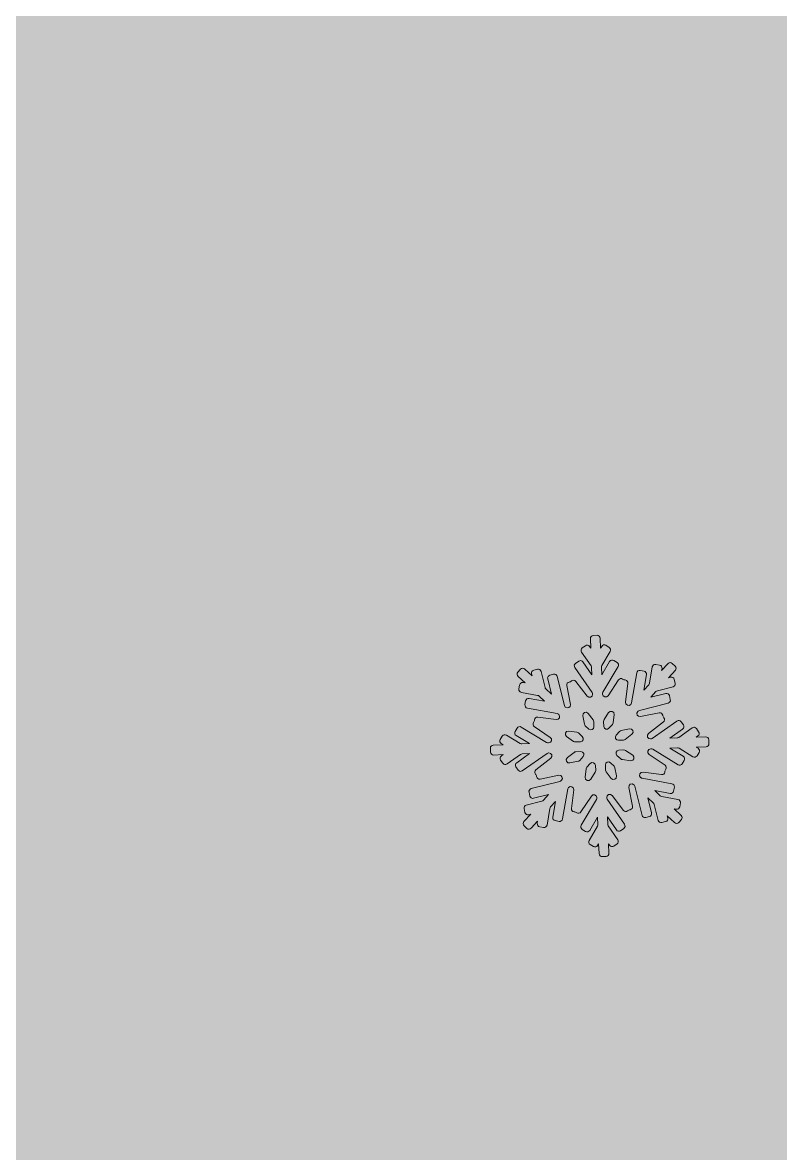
# Model space of a CAD drawing. Header units: millimetres. Extents: x 38 to 178, y -114 to -14.
# Drawn here: x 126.4 to 137.82, y -95.86 to -78.83 of the extents above; entities that cross this region are included whole.
import ezdxf

# ---------------------------------------------------------------- set-up
doc = ezdxf.new("R2010")
doc.units = ezdxf.units.MM
doc.header["$MEASUREMENT"] = 0
doc.layers.add('engraving', color=7, linetype='Continuous')
doc.layers.add('Layer 1', color=7, linetype='Continuous')

msp = doc.modelspace()

# ---------------------------------------------------------------- hatches: boundary and pattern name
at = {"layer": 'Layer 1'}
h = msp.add_hatch(color=2, dxfattribs=at)
h.dxf.hatch_style = 2
edge = h.paths.add_edge_path()
edge.add_spline(control_points=[(156.519, -27.749), (156.519, -27.749), (153.715, -27.749), (153.715, -27.749), (153.018, -26.097), (151.442, -24.9), (149.578, -24.758), (151.083, -23.643), (152.063, -21.859), (152.063, -19.842), (152.063, -16.462), (149.323, -13.721), (145.942, -13.721), (142.562, -13.721), (139.821, -16.462), (139.821, -19.842), (139.821, -21.859), (140.801, -23.643), (142.306, -24.758), (140.442, -24.9), (138.866, -26.097), (138.17, -27.749), (138.17, -27.749), (135.366, -27.749), (135.366, -27.749), (135.366, -27.749), (114.098, -27.749), (114.098, -27.749), (114.098, -27.749), (114.098, -81.46), (114.098, -81.46), (114.098, -85.792), (114.949, -89.87), (116.651, -93.698), (118.352, -97.527), (120.654, -100.853), (123.553, -103.675), (126.454, -106.499), (129.818, -108.741), (133.645, -110.403), (137.474, -112.065), (141.552, -112.898), (145.884, -112.898), (150.215, -112.898), (154.313, -112.065), (158.181, -110.403), (162.047, -108.741), (165.432, -106.499), (168.331, -103.675), (171.231, -100.853), (173.532, -97.527), (175.234, -93.698), (176.934, -89.87), (177.786, -85.792), (177.786, -81.46), (177.786, -81.46), (177.786, -27.749), (177.786, -27.749), (177.786, -27.749), (156.519, -27.749), (156.519, -27.749)], knot_values=[0, 0, 0, 0, 1, 1, 1, 2, 2, 2, 3, 3, 3, 4, 4, 4, 5, 5, 5, 6, 6, 6, 7, 7, 7, 8, 8, 8, 9, 9, 9, 10, 10, 10, 11, 11, 11, 12, 12, 12, 13, 13, 13, 14, 14, 14, 15, 15, 15, 16, 16, 16, 17, 17, 17, 18, 18, 18, 19, 19, 19, 20, 20, 20, 20], degree=3, periodic=1)
edge = h.paths.add_edge_path()
edge.add_spline(control_points=[(142.135, -19.842), (142.135, -17.743), (143.843, -16.035), (145.942, -16.035), (148.042, -16.035), (149.75, -17.743), (149.75, -19.842), (149.75, -21.942), (148.042, -23.65), (145.942, -23.65), (143.843, -23.65), (142.135, -21.942), (142.135, -19.842)], knot_values=[0, 0, 0, 0, 1, 1, 1, 2, 2, 2, 3, 3, 3, 4, 4, 4, 4], degree=3, periodic=1)
edge = h.paths.add_edge_path()
edge.add_spline(control_points=[(151.163, -85.346), (149.655, -86.778), (147.895, -87.492), (145.884, -87.492), (143.95, -87.492), (142.231, -86.778), (140.722, -85.346), (139.214, -83.915), (138.461, -82.234), (138.461, -80.3), (138.461, -80.3), (138.461, -31.811), (138.461, -31.811), (138.461, -31.811), (153.425, -31.811), (153.425, -31.811), (153.425, -31.811), (153.425, -80.3), (153.425, -80.3), (153.425, -82.234), (152.67, -83.915), (151.163, -85.346)], knot_values=[0, 0, 0, 0, 1, 1, 1, 2, 2, 2, 3, 3, 3, 4, 4, 4, 5, 5, 5, 6, 6, 6, 7, 7, 7, 7], degree=3, periodic=1)

# ---------------------------------------------------------------- linework, layer by layer
at = {"layer": 'engraving', "lineweight": 0}
for points, knots in [([(136.745, -89.632), (136.744, -89.607), (136.723, -89.587), (136.698, -89.588), (136.698, -89.588), (136.554, -89.594), (136.554, -89.594), (136.554, -89.594), (136.581, -89.575), (136.581, -89.575), (136.601, -89.561), (136.606, -89.533), (136.592, -89.512), (136.592, -89.512), (136.559, -89.464), (136.559, -89.464), (136.544, -89.443), (136.516, -89.438), (136.495, -89.453), (136.495, -89.453), (136.291, -89.597), (136.291, -89.597), (136.284, -89.602), (136.276, -89.604), (136.267, -89.605), (136.267, -89.605), (136.157, -89.609), (136.157, -89.609), (136.157, -89.609), (136.351, -89.472), (136.351, -89.472), (136.371, -89.458), (136.376, -89.43), (136.362, -89.409), (136.362, -89.409), (136.328, -89.361), (136.328, -89.361), (136.314, -89.34), (136.286, -89.335), (136.265, -89.35), (136.265, -89.35), (135.894, -89.612), (135.894, -89.612), (135.887, -89.617), (135.878, -89.62), (135.87, -89.62), (135.87, -89.62), (135.867, -89.62), (135.867, -89.62), (135.824, -89.622), (135.803, -89.567), (135.838, -89.54), (135.838, -89.54), (136.06, -89.364), (136.06, -89.364), (136.08, -89.349), (136.083, -89.321), (136.068, -89.301), (136.068, -89.301), (136.061, -89.292), (136.061, -89.292), (136.057, -89.286), (136.054, -89.28), (136.053, -89.273), (136.053, -89.273), (136.05, -89.262), (136.05, -89.262), (136.045, -89.237), (136.022, -89.221), (135.997, -89.226), (135.997, -89.226), (135.716, -89.282), (135.716, -89.282), (135.673, -89.291), (135.644, -89.239), (135.674, -89.207), (135.674, -89.207), (135.678, -89.202), (135.678, -89.202), (135.684, -89.196), (135.692, -89.191), (135.701, -89.189), (135.701, -89.189), (136.132, -89.081), (136.132, -89.081), (136.156, -89.074), (136.171, -89.05), (136.165, -89.026), (136.165, -89.026), (136.151, -88.968), (136.151, -88.968), (136.145, -88.944), (136.12, -88.929), (136.096, -88.935), (136.096, -88.935), (135.87, -88.992), (135.87, -88.992), (135.87, -88.992), (135.948, -88.907), (135.948, -88.907), (135.954, -88.9), (135.962, -88.896), (135.97, -88.894), (135.97, -88.894), (136.206, -88.834), (136.206, -88.834), (136.231, -88.828), (136.245, -88.804), (136.239, -88.779), (136.239, -88.779), (136.225, -88.722), (136.225, -88.722), (136.219, -88.698), (136.195, -88.683), (136.17, -88.689), (136.17, -88.689), (136.139, -88.697), (136.139, -88.697), (136.139, -88.697), (136.241, -88.586), (136.241, -88.586), (136.257, -88.568), (136.256, -88.539), (136.238, -88.522), (136.238, -88.522), (136.195, -88.482), (136.195, -88.482), (136.177, -88.465), (136.148, -88.466), (136.131, -88.485), (136.131, -88.485), (136.034, -88.591), (136.034, -88.591), (136.034, -88.591), (136.04, -88.559), (136.04, -88.559), (136.044, -88.535), (136.028, -88.511), (136.003, -88.507), (136.003, -88.507), (135.946, -88.497), (135.946, -88.497), (135.921, -88.492), (135.898, -88.509), (135.893, -88.533), (135.893, -88.533), (135.85, -88.782), (135.85, -88.782), (135.849, -88.791), (135.845, -88.798), (135.839, -88.805), (135.839, -88.805), (135.765, -88.886), (135.765, -88.886), (135.765, -88.886), (135.806, -88.651), (135.806, -88.651), (135.81, -88.626), (135.794, -88.603), (135.769, -88.599), (135.769, -88.599), (135.712, -88.588), (135.712, -88.588), (135.687, -88.584), (135.664, -88.6), (135.659, -88.625), (135.659, -88.625), (135.581, -89.077), (135.581, -89.077), (135.579, -89.086), (135.575, -89.094), (135.57, -89.1), (135.57, -89.1), (135.57, -89.1), (135.57, -89.1), (135.54, -89.133), (135.486, -89.108), (135.491, -89.064), (135.491, -89.064), (135.526, -88.782), (135.526, -88.782), (135.529, -88.758), (135.511, -88.735), (135.486, -88.732), (135.486, -88.732), (135.475, -88.731), (135.475, -88.731), (135.468, -88.73), (135.462, -88.727), (135.456, -88.723), (135.456, -88.723), (135.447, -88.717), (135.447, -88.717), (135.426, -88.703), (135.398, -88.709), (135.384, -88.73), (135.384, -88.73), (135.226, -88.969), (135.226, -88.969), (135.202, -89.005), (135.145, -88.989), (135.143, -88.945), (135.143, -88.945), (135.143, -88.94), (135.143, -88.94), (135.142, -88.932), (135.145, -88.923), (135.149, -88.916), (135.149, -88.916), (135.378, -88.53), (135.378, -88.53), (135.391, -88.508), (135.384, -88.481), (135.363, -88.468), (135.363, -88.468), (135.313, -88.437), (135.313, -88.437), (135.291, -88.424), (135.263, -88.431), (135.25, -88.453), (135.25, -88.453), (135.131, -88.654), (135.131, -88.654), (135.131, -88.654), (135.127, -88.538), (135.127, -88.538), (135.126, -88.53), (135.128, -88.521), (135.133, -88.513), (135.133, -88.513), (135.258, -88.302), (135.258, -88.302), (135.271, -88.28), (135.264, -88.253), (135.243, -88.24), (135.243, -88.24), (135.193, -88.209), (135.193, -88.209), (135.172, -88.196), (135.144, -88.203), (135.131, -88.225), (135.131, -88.225), (135.115, -88.252), (135.115, -88.252), (135.115, -88.252), (135.109, -88.102), (135.109, -88.102), (135.108, -88.077), (135.087, -88.057), (135.062, -88.058), (135.062, -88.058), (135.004, -88.061), (135.004, -88.061), (134.979, -88.062), (134.959, -88.083), (134.96, -88.108), (134.96, -88.108), (134.966, -88.252), (134.966, -88.252), (134.966, -88.252), (134.949, -88.227), (134.949, -88.227), (134.934, -88.206), (134.906, -88.201), (134.885, -88.216), (134.885, -88.216), (134.838, -88.249), (134.838, -88.249), (134.817, -88.264), (134.813, -88.291), (134.827, -88.312), (134.827, -88.312), (134.97, -88.519), (134.97, -88.519), (134.975, -88.527), (134.978, -88.535), (134.978, -88.543), (134.978, -88.543), (134.983, -88.654), (134.983, -88.654), (134.983, -88.654), (134.848, -88.459), (134.848, -88.459), (134.833, -88.439), (134.805, -88.434), (134.784, -88.448), (134.784, -88.448), (134.737, -88.482), (134.737, -88.482), (134.716, -88.496), (134.712, -88.524), (134.726, -88.544), (134.726, -88.544), (134.986, -88.922), (134.986, -88.922), (134.991, -88.929), (134.994, -88.937), (134.994, -88.945), (134.994, -88.945), (134.994, -88.946), (134.994, -88.946), (134.996, -88.99), (134.94, -89.011), (134.913, -88.976), (134.913, -88.976), (134.742, -88.753), (134.742, -88.753), (134.727, -88.733), (134.698, -88.73), (134.678, -88.745), (134.678, -88.745), (134.67, -88.752), (134.67, -88.752), (134.664, -88.756), (134.657, -88.759), (134.651, -88.761), (134.651, -88.761), (134.64, -88.763), (134.64, -88.763), (134.615, -88.768), (134.6, -88.791), (134.604, -88.816), (134.604, -88.816), (134.66, -89.1), (134.66, -89.1), (134.669, -89.143), (134.617, -89.171), (134.585, -89.141), (134.585, -89.141), (134.582, -89.139), (134.582, -89.139), (134.576, -89.133), (134.571, -89.125), (134.569, -89.117), (134.569, -89.117), (134.461, -88.679), (134.461, -88.679), (134.455, -88.655), (134.43, -88.64), (134.406, -88.646), (134.406, -88.646), (134.35, -88.66), (134.35, -88.66), (134.326, -88.666), (134.311, -88.691), (134.317, -88.715), (134.317, -88.715), (134.373, -88.943), (134.373, -88.943), (134.373, -88.943), (134.29, -88.865), (134.29, -88.865), (134.283, -88.859), (134.279, -88.852), (134.277, -88.843), (134.277, -88.843), (134.217, -88.603), (134.217, -88.603), (134.211, -88.579), (134.187, -88.564), (134.163, -88.57), (134.163, -88.57), (134.106, -88.584), (134.106, -88.584), (134.082, -88.59), (134.067, -88.615), (134.073, -88.639), (134.073, -88.639), (134.081, -88.67), (134.081, -88.67), (134.081, -88.67), (133.972, -88.568), (133.972, -88.568), (133.954, -88.551), (133.925, -88.552), (133.908, -88.571), (133.908, -88.571), (133.869, -88.614), (133.869, -88.614), (133.852, -88.633), (133.853, -88.661), (133.871, -88.678), (133.871, -88.678), (133.977, -88.777), (133.977, -88.777), (133.977, -88.777), (133.946, -88.771), (133.946, -88.771), (133.922, -88.767), (133.898, -88.784), (133.894, -88.808), (133.894, -88.808), (133.884, -88.866), (133.884, -88.866), (133.879, -88.891), (133.896, -88.914), (133.92, -88.919), (133.92, -88.919), (134.166, -88.963), (134.166, -88.963), (134.174, -88.965), (134.182, -88.969), (134.189, -88.975), (134.189, -88.975), (134.27, -89.051), (134.27, -89.051), (134.27, -89.051), (134.038, -89.009), (134.038, -89.009), (134.013, -89.004), (133.989, -89.021), (133.985, -89.045), (133.985, -89.045), (133.975, -89.103), (133.975, -89.103), (133.971, -89.128), (133.987, -89.151), (134.011, -89.156), (134.011, -89.156), (134.458, -89.237), (134.458, -89.237), (134.467, -89.238), (134.475, -89.242), (134.481, -89.248), (134.481, -89.248), (134.483, -89.25), (134.483, -89.25), (134.515, -89.28), (134.49, -89.333), (134.447, -89.328), (134.447, -89.328), (134.168, -89.292), (134.168, -89.292), (134.143, -89.289), (134.121, -89.307), (134.118, -89.332), (134.118, -89.332), (134.116, -89.343), (134.116, -89.343), (134.115, -89.35), (134.113, -89.357), (134.109, -89.363), (134.109, -89.363), (134.103, -89.372), (134.103, -89.372), (134.089, -89.393), (134.095, -89.421), (134.115, -89.435), (134.115, -89.435), (134.355, -89.597), (134.355, -89.597), (134.391, -89.622), (134.375, -89.678), (134.331, -89.68), (134.331, -89.68), (134.326, -89.68), (134.326, -89.68), (134.317, -89.68), (134.308, -89.678), (134.3, -89.674), (134.3, -89.674), (133.919, -89.441), (133.919, -89.441), (133.898, -89.428), (133.869, -89.435), (133.857, -89.457), (133.857, -89.457), (133.827, -89.507), (133.827, -89.507), (133.814, -89.529), (133.821, -89.556), (133.842, -89.569), (133.842, -89.569), (134.042, -89.691), (134.042, -89.691), (134.042, -89.691), (133.928, -89.696), (133.928, -89.696), (133.919, -89.696), (133.911, -89.694), (133.903, -89.689), (133.903, -89.689), (133.694, -89.562), (133.694, -89.562), (133.673, -89.549), (133.644, -89.556), (133.632, -89.577), (133.632, -89.577), (133.602, -89.628), (133.602, -89.628), (133.589, -89.649), (133.596, -89.677), (133.617, -89.689), (133.617, -89.689), (133.645, -89.707), (133.645, -89.707), (133.645, -89.707), (133.496, -89.712), (133.496, -89.712), (133.471, -89.713), (133.452, -89.734), (133.453, -89.759), (133.453, -89.759), (133.455, -89.818), (133.455, -89.818), (133.456, -89.843), (133.477, -89.863), (133.502, -89.862), (133.502, -89.862), (133.646, -89.856), (133.646, -89.856), (133.646, -89.856), (133.62, -89.875), (133.62, -89.875), (133.599, -89.889), (133.594, -89.917), (133.608, -89.938), (133.608, -89.938), (133.642, -89.986), (133.642, -89.986), (133.656, -90.007), (133.685, -90.012), (133.705, -89.997), (133.705, -89.997), (133.909, -89.853), (133.909, -89.853), (133.916, -89.848), (133.925, -89.845), (133.933, -89.845), (133.933, -89.845), (134.044, -89.841), (134.044, -89.841), (134.044, -89.841), (133.85, -89.978), (133.85, -89.978), (133.829, -89.992), (133.824, -90.02), (133.838, -90.04), (133.838, -90.04), (133.872, -90.089), (133.872, -90.089), (133.886, -90.11), (133.915, -90.115), (133.935, -90.1), (133.935, -90.1), (134.307, -89.838), (134.307, -89.838), (134.314, -89.833), (134.322, -89.83), (134.331, -89.83), (134.331, -89.83), (134.333, -89.83), (134.333, -89.83), (134.377, -89.828), (134.397, -89.883), (134.363, -89.91), (134.363, -89.91), (134.14, -90.086), (134.14, -90.086), (134.121, -90.101), (134.117, -90.129), (134.132, -90.149), (134.132, -90.149), (134.139, -90.158), (134.139, -90.158), (134.144, -90.164), (134.146, -90.17), (134.148, -90.177), (134.148, -90.177), (134.15, -90.188), (134.15, -90.188), (134.155, -90.213), (134.179, -90.229), (134.203, -90.224), (134.203, -90.224), (134.485, -90.168), (134.485, -90.168), (134.527, -90.159), (134.556, -90.21), (134.527, -90.243), (134.527, -90.243), (134.522, -90.248), (134.522, -90.248), (134.516, -90.254), (134.508, -90.259), (134.5, -90.261), (134.5, -90.261), (134.068, -90.369), (134.068, -90.369), (134.044, -90.375), (134.03, -90.4), (134.036, -90.424), (134.036, -90.424), (134.05, -90.481), (134.05, -90.481), (134.056, -90.506), (134.08, -90.52), (134.105, -90.514), (134.105, -90.514), (134.33, -90.458), (134.33, -90.458), (134.33, -90.458), (134.253, -90.543), (134.253, -90.543), (134.247, -90.55), (134.239, -90.554), (134.23, -90.556), (134.23, -90.556), (133.994, -90.616), (133.994, -90.616), (133.97, -90.622), (133.955, -90.646), (133.961, -90.67), (133.961, -90.67), (133.975, -90.728), (133.975, -90.728), (133.981, -90.752), (134.006, -90.767), (134.03, -90.761), (134.03, -90.761), (134.061, -90.753), (134.061, -90.753), (134.061, -90.753), (133.96, -90.864), (133.96, -90.864), (133.943, -90.882), (133.944, -90.911), (133.962, -90.927), (133.962, -90.927), (134.005, -90.968), (134.005, -90.968), (134.023, -90.985), (134.052, -90.984), (134.069, -90.965), (134.069, -90.965), (134.166, -90.859), (134.166, -90.859), (134.166, -90.859), (134.161, -90.891), (134.161, -90.891), (134.156, -90.915), (134.173, -90.939), (134.197, -90.943), (134.197, -90.943), (134.254, -90.953), (134.254, -90.953), (134.279, -90.958), (134.303, -90.941), (134.307, -90.917), (134.307, -90.917), (134.35, -90.668), (134.35, -90.668), (134.352, -90.659), (134.356, -90.651), (134.361, -90.645), (134.361, -90.645), (134.436, -90.564), (134.436, -90.564), (134.436, -90.564), (134.395, -90.799), (134.395, -90.799), (134.39, -90.823), (134.407, -90.847), (134.431, -90.851), (134.431, -90.851), (134.488, -90.862), (134.488, -90.862), (134.513, -90.866), (134.537, -90.85), (134.541, -90.825), (134.541, -90.825), (134.62, -90.373), (134.62, -90.373), (134.621, -90.364), (134.625, -90.356), (134.631, -90.35), (134.631, -90.35), (134.631, -90.35), (134.631, -90.35), (134.661, -90.317), (134.714, -90.342), (134.709, -90.386), (134.709, -90.386), (134.675, -90.668), (134.675, -90.668), (134.672, -90.692), (134.689, -90.715), (134.714, -90.718), (134.714, -90.718), (134.725, -90.719), (134.725, -90.719), (134.732, -90.72), (134.739, -90.723), (134.745, -90.727), (134.745, -90.727), (134.754, -90.733), (134.754, -90.733), (134.774, -90.747), (134.803, -90.741), (134.817, -90.72), (134.817, -90.72), (134.975, -90.481), (134.975, -90.481), (134.999, -90.445), (135.056, -90.461), (135.057, -90.504), (135.057, -90.504), (135.058, -90.509), (135.058, -90.509), (135.058, -90.518), (135.056, -90.527), (135.051, -90.534), (135.051, -90.534), (134.822, -90.92), (134.822, -90.92), (134.81, -90.942), (134.817, -90.969), (134.838, -90.982), (134.838, -90.982), (134.888, -91.012), (134.888, -91.012), (134.909, -91.026), (134.937, -91.019), (134.95, -90.997), (134.95, -90.997), (135.069, -90.796), (135.069, -90.796), (135.069, -90.796), (135.074, -90.912), (135.074, -90.912), (135.074, -90.92), (135.072, -90.929), (135.068, -90.936), (135.068, -90.936), (134.942, -91.148), (134.942, -91.148), (134.929, -91.17), (134.936, -91.197), (134.957, -91.21), (134.957, -91.21), (135.007, -91.24), (135.007, -91.24), (135.029, -91.254), (135.057, -91.247), (135.07, -91.225), (135.07, -91.225), (135.085, -91.198), (135.085, -91.198), (135.085, -91.198), (135.092, -91.348), (135.092, -91.348), (135.093, -91.373), (135.114, -91.393), (135.138, -91.392), (135.138, -91.392), (135.197, -91.389), (135.197, -91.389), (135.222, -91.388), (135.241, -91.367), (135.24, -91.342), (135.24, -91.342), (135.234, -91.198), (135.234, -91.198), (135.234, -91.198), (135.252, -91.223), (135.252, -91.223), (135.266, -91.244), (135.295, -91.249), (135.315, -91.234), (135.315, -91.234), (135.363, -91.201), (135.363, -91.201), (135.383, -91.186), (135.388, -91.158), (135.374, -91.138), (135.374, -91.138), (135.23, -90.93), (135.23, -90.93), (135.225, -90.923), (135.223, -90.915), (135.222, -90.907), (135.222, -90.907), (135.218, -90.795), (135.218, -90.795), (135.218, -90.795), (135.353, -90.991), (135.353, -90.991), (135.367, -91.011), (135.395, -91.016), (135.416, -91.002), (135.416, -91.002), (135.464, -90.968), (135.464, -90.968), (135.484, -90.954), (135.489, -90.926), (135.475, -90.906), (135.475, -90.906), (135.214, -90.528), (135.214, -90.528), (135.209, -90.521), (135.206, -90.513), (135.206, -90.504), (135.206, -90.504), (135.206, -90.504), (135.206, -90.504), (135.204, -90.46), (135.26, -90.439), (135.287, -90.474), (135.287, -90.474), (135.459, -90.697), (135.459, -90.697), (135.474, -90.717), (135.503, -90.72), (135.522, -90.705), (135.522, -90.705), (135.531, -90.698), (135.531, -90.698), (135.536, -90.694), (135.543, -90.691), (135.55, -90.689), (135.55, -90.689), (135.561, -90.687), (135.561, -90.687), (135.585, -90.682), (135.601, -90.659), (135.596, -90.634), (135.596, -90.634), (135.54, -90.35), (135.54, -90.35), (135.532, -90.307), (135.583, -90.279), (135.615, -90.309), (135.615, -90.309), (135.618, -90.311), (135.618, -90.311), (135.624, -90.317), (135.629, -90.325), (135.631, -90.333), (135.631, -90.333), (135.739, -90.771), (135.739, -90.771), (135.745, -90.795), (135.77, -90.81), (135.794, -90.804), (135.794, -90.804), (135.851, -90.79), (135.851, -90.79), (135.875, -90.783), (135.889, -90.759), (135.883, -90.735), (135.883, -90.735), (135.827, -90.506), (135.827, -90.506), (135.827, -90.506), (135.911, -90.585), (135.911, -90.585), (135.917, -90.591), (135.921, -90.598), (135.924, -90.607), (135.924, -90.607), (135.983, -90.847), (135.983, -90.847), (135.989, -90.871), (136.014, -90.886), (136.038, -90.88), (136.038, -90.88), (136.094, -90.866), (136.094, -90.866), (136.118, -90.86), (136.133, -90.835), (136.127, -90.811), (136.127, -90.811), (136.119, -90.78), (136.119, -90.78), (136.119, -90.78), (136.228, -90.881), (136.228, -90.881), (136.246, -90.899), (136.275, -90.897), (136.292, -90.879), (136.292, -90.879), (136.332, -90.836), (136.332, -90.836), (136.348, -90.817), (136.347, -90.789), (136.329, -90.772), (136.329, -90.772), (136.223, -90.673), (136.223, -90.673), (136.223, -90.673), (136.254, -90.678), (136.254, -90.678), (136.279, -90.683), (136.302, -90.666), (136.307, -90.642), (136.307, -90.642), (136.317, -90.583), (136.317, -90.583), (136.321, -90.559), (136.305, -90.536), (136.28, -90.531), (136.28, -90.531), (136.035, -90.487), (136.035, -90.487), (136.026, -90.485), (136.018, -90.481), (136.012, -90.475), (136.012, -90.475), (135.931, -90.399), (135.931, -90.399), (135.931, -90.399), (136.163, -90.441), (136.163, -90.441), (136.187, -90.446), (136.211, -90.429), (136.215, -90.405), (136.215, -90.405), (136.226, -90.346), (136.226, -90.346), (136.23, -90.322), (136.213, -90.299), (136.189, -90.294), (136.189, -90.294), (135.742, -90.213), (135.742, -90.213), (135.734, -90.212), (135.726, -90.208), (135.719, -90.202), (135.719, -90.202), (135.717, -90.2), (135.717, -90.2), (135.685, -90.17), (135.71, -90.116), (135.754, -90.122), (135.754, -90.122), (136.032, -90.157), (136.032, -90.157), (136.057, -90.161), (136.08, -90.143), (136.083, -90.118), (136.083, -90.118), (136.084, -90.107), (136.084, -90.107), (136.085, -90.1), (136.088, -90.093), (136.091, -90.087), (136.091, -90.087), (136.098, -90.077), (136.098, -90.077), (136.111, -90.057), (136.106, -90.029), (136.085, -90.015), (136.085, -90.015), (135.846, -89.853), (135.846, -89.853), (135.809, -89.828), (135.826, -89.772), (135.869, -89.77), (135.869, -89.77), (135.875, -89.77), (135.875, -89.77), (135.884, -89.769), (135.892, -89.772), (135.9, -89.776), (135.9, -89.776), (136.281, -90.009), (136.281, -90.009), (136.303, -90.022), (136.331, -90.015), (136.344, -89.993), (136.344, -89.993), (136.374, -89.943), (136.374, -89.943), (136.386, -89.921), (136.38, -89.894), (136.358, -89.881), (136.358, -89.881), (136.158, -89.759), (136.158, -89.759), (136.158, -89.759), (136.272, -89.754), (136.272, -89.754), (136.281, -89.754), (136.29, -89.756), (136.297, -89.761), (136.297, -89.761), (136.506, -89.888), (136.506, -89.888), (136.528, -89.901), (136.556, -89.894), (136.569, -89.873), (136.569, -89.873), (136.599, -89.822), (136.599, -89.822), (136.611, -89.801), (136.604, -89.773), (136.583, -89.76), (136.583, -89.76), (136.555, -89.743), (136.555, -89.743), (136.555, -89.743), (136.704, -89.738), (136.704, -89.738), (136.729, -89.737), (136.748, -89.716), (136.747, -89.691), (136.747, -89.691), (136.745, -89.632), (136.745, -89.632)], [0, 0, 0, 0, 1, 1, 1, 2, 2, 2, 3, 3, 3, 4, 4, 4, 5, 5, 5, 6, 6, 6, 7, 7, 7, 8, 8, 8, 9, 9, 9, 10, 10, 10, 11, 11, 11, 12, 12, 12, 13, 13, 13, 14, 14, 14, 15, 15, 15, 16, 16, 16, 17, 17, 17, 18, 18, 18, 19, 19, 19, 20, 20, 20, 21, 21, 21, 22, 22, 22, 23, 23, 23, 24, 24, 24, 25, 25, 25, 26, 26, 26, 27, 27, 27, 28, 28, 28, 29, 29, 29, 30, 30, 30, 31, 31, 31, 32, 32, 32, 33, 33, 33, 34, 34, 34, 35, 35, 35, 36, 36, 36, 37, 37, 37, 38, 38, 38, 39, 39, 39, 40, 40, 40, 41, 41, 41, 42, 42, 42, 43, 43, 43, 44, 44, 44, 45, 45, 45, 46, 46, 46, 47, 47, 47, 48, 48, 48, 49, 49, 49, 50, 50, 50, 51, 51, 51, 52, 52, 52, 53, 53, 53, 54, 54, 54, 55, 55, 55, 56, 56, 56, 57, 57, 57, 58, 58, 58, 59, 59, 59, 60, 60, 60, 61, 61, 61, 62, 62, 62, 63, 63, 63, 64, 64, 64, 65, 65, 65, 66, 66, 66, 67, 67, 67, 68, 68, 68, 69, 69, 69, 70, 70, 70, 71, 71, 71, 72, 72, 72, 73, 73, 73, 74, 74, 74, 75, 75, 75, 76, 76, 76, 77, 77, 77, 78, 78, 78, 79, 79, 79, 80, 80, 80, 81, 81, 81, 82, 82, 82, 83, 83, 83, 84, 84, 84, 85, 85, 85, 86, 86, 86, 87, 87, 87, 88, 88, 88, 89, 89, 89, 90, 90, 90, 91, 91, 91, 92, 92, 92, 93, 93, 93, 94, 94, 94, 95, 95, 95, 96, 96, 96, 97, 97, 97, 98, 98, 98, 99, 99, 99, 100, 100, 100, 101, 101, 101, 102, 102, 102, 103, 103, 103, 104, 104, 104, 105, 105, 105, 106, 106, 106, 107, 107, 107, 108, 108, 108, 109, 109, 109, 110, 110, 110, 111, 111, 111, 112, 112, 112, 113, 113, 113, 114, 114, 114, 115, 115, 115, 116, 116, 116, 117, 117, 117, 118, 118, 118, 119, 119, 119, 120, 120, 120, 121, 121, 121, 122, 122, 122, 123, 123, 123, 124, 124, 124, 125, 125, 125, 126, 126, 126, 127, 127, 127, 128, 128, 128, 129, 129, 129, 130, 130, 130, 131, 131, 131, 132, 132, 132, 133, 133, 133, 134, 134, 134, 135, 135, 135, 136, 136, 136, 137, 137, 137, 138, 138, 138, 139, 139, 139, 140, 140, 140, 141, 141, 141, 142, 142, 142, 143, 143, 143, 144, 144, 144, 145, 145, 145, 146, 146, 146, 147, 147, 147, 148, 148, 148, 149, 149, 149, 150, 150, 150, 151, 151, 151, 152, 152, 152, 153, 153, 153, 154, 154, 154, 155, 155, 155, 156, 156, 156, 157, 157, 157, 158, 158, 158, 159, 159, 159, 160, 160, 160, 161, 161, 161, 162, 162, 162, 163, 163, 163, 164, 164, 164, 165, 165, 165, 166, 166, 166, 167, 167, 167, 168, 168, 168, 169, 169, 169, 170, 170, 170, 171, 171, 171, 172, 172, 172, 173, 173, 173, 174, 174, 174, 175, 175, 175, 176, 176, 176, 177, 177, 177, 178, 178, 178, 179, 179, 179, 180, 180, 180, 181, 181, 181, 182, 182, 182, 183, 183, 183, 184, 184, 184, 185, 185, 185, 186, 186, 186, 187, 187, 187, 188, 188, 188, 189, 189, 189, 190, 190, 190, 191, 191, 191, 192, 192, 192, 193, 193, 193, 194, 194, 194, 195, 195, 195, 196, 196, 196, 197, 197, 197, 198, 198, 198, 199, 199, 199, 200, 200, 200, 201, 201, 201, 202, 202, 202, 203, 203, 203, 204, 204, 204, 205, 205, 205, 206, 206, 206, 207, 207, 207, 208, 208, 208, 209, 209, 209, 210, 210, 210, 211, 211, 211, 212, 212, 212, 213, 213, 213, 214, 214, 214, 215, 215, 215, 216, 216, 216, 217, 217, 217, 218, 218, 218, 219, 219, 219, 220, 220, 220, 221, 221, 221, 222, 222, 222, 223, 223, 223, 224, 224, 224, 225, 225, 225, 226, 226, 226, 227, 227, 227, 228, 228, 228, 229, 229, 229, 230, 230, 230, 231, 231, 231, 232, 232, 232, 233, 233, 233, 234, 234, 234, 235, 235, 235, 236, 236, 236, 237, 237, 237, 238, 238, 238, 239, 239, 239, 240, 240, 240, 241, 241, 241, 242, 242, 242, 243, 243, 243, 244, 244, 244, 245, 245, 245, 246, 246, 246, 247, 247, 247, 248, 248, 248, 249, 249, 249, 250, 250, 250, 251, 251, 251, 252, 252, 252, 253, 253, 253, 254, 254, 254, 255, 255, 255, 256, 256, 256, 257, 257, 257, 258, 258, 258, 259, 259, 259, 260, 260, 260, 261, 261, 261, 262, 262, 262, 263, 263, 263, 264, 264, 264, 265, 265, 265, 266, 266, 266, 267, 267, 267, 268, 268, 268, 269, 269, 269, 270, 270, 270, 271, 271, 271, 272, 272, 272, 273, 273, 273, 274, 274, 274, 275, 275, 275, 276, 276, 276, 277, 277, 277, 278, 278, 278, 279, 279, 279, 280, 280, 280, 281, 281, 281, 282, 282, 282, 283, 283, 283, 284, 284, 284, 285, 285, 285, 286, 286, 286, 287, 287, 287, 288, 288, 288, 289, 289, 289, 290, 290, 290, 291, 291, 291, 292, 292, 292, 293, 293, 293, 294, 294, 294, 295, 295, 295, 296, 296, 296, 297, 297, 297, 298, 298, 298, 299, 299, 299, 300, 300, 300, 301, 301, 301, 302, 302, 302, 303, 303, 303, 304, 304, 304, 305, 305, 305, 306, 306, 306, 307, 307, 307, 308, 308, 308, 309, 309, 309, 310, 310, 310, 311, 311, 311, 312, 312, 312, 313, 313, 313, 314, 314, 314, 315, 315, 315, 316, 316, 316, 317, 317, 317, 318, 318, 318, 319, 319, 319, 320, 320, 320, 321, 321, 321, 322, 322, 322, 323, 323, 323, 324, 324, 324, 325, 325, 325, 326, 326, 326, 327, 327, 327, 328, 328, 328, 329, 329, 329, 330, 330, 330, 331, 331, 331, 332, 332, 332, 333, 333, 333, 334, 334, 334, 335, 335, 335, 336, 336, 336, 336]), ([(134.926, -89.236), (134.926, -89.236), (135.002, -89.334), (135.002, -89.334), (135.007, -89.342), (135.011, -89.351), (135.011, -89.36), (135.011, -89.36), (135.014, -89.437), (135.014, -89.437), (135.016, -89.477), (134.968, -89.499), (134.938, -89.471), (134.938, -89.471), (134.884, -89.42), (134.884, -89.42), (134.877, -89.414), (134.872, -89.405), (134.87, -89.396), (134.87, -89.396), (134.846, -89.272), (134.846, -89.272), (134.836, -89.225), (134.897, -89.198), (134.926, -89.236)], [0, 0, 0, 0, 1, 1, 1, 2, 2, 2, 3, 3, 3, 4, 4, 4, 5, 5, 5, 6, 6, 6, 7, 7, 7, 8, 8, 8, 8]), ([(135.163, -89.431), (135.163, -89.431), (135.16, -89.355), (135.16, -89.355), (135.159, -89.345), (135.162, -89.336), (135.167, -89.328), (135.167, -89.328), (135.236, -89.224), (135.236, -89.224), (135.262, -89.184), (135.324, -89.207), (135.319, -89.254), (135.319, -89.254), (135.303, -89.379), (135.303, -89.379), (135.302, -89.389), (135.298, -89.398), (135.292, -89.404), (135.292, -89.404), (135.241, -89.46), (135.241, -89.46), (135.214, -89.49), (135.164, -89.472), (135.163, -89.431)], [0, 0, 0, 0, 1, 1, 1, 2, 2, 2, 3, 3, 3, 4, 4, 4, 5, 5, 5, 6, 6, 6, 7, 7, 7, 8, 8, 8, 8]), ([(134.708, -89.656), (134.708, -89.656), (134.602, -89.585), (134.602, -89.585), (134.562, -89.558), (134.586, -89.496), (134.633, -89.502), (134.633, -89.502), (134.757, -89.518), (134.757, -89.518), (134.767, -89.519), (134.776, -89.523), (134.783, -89.53), (134.783, -89.53), (134.839, -89.583), (134.839, -89.583), (134.869, -89.611), (134.851, -89.66), (134.81, -89.661), (134.81, -89.661), (134.735, -89.664), (134.735, -89.664), (134.725, -89.665), (134.716, -89.662), (134.708, -89.656)], [0, 0, 0, 0, 1, 1, 1, 2, 2, 2, 3, 3, 3, 4, 4, 4, 5, 5, 5, 6, 6, 6, 7, 7, 7, 8, 8, 8, 8]), ([(135.349, -89.563), (135.349, -89.563), (135.401, -89.506), (135.401, -89.506), (135.407, -89.499), (135.416, -89.494), (135.425, -89.492), (135.425, -89.492), (135.549, -89.468), (135.549, -89.468), (135.596, -89.458), (135.624, -89.518), (135.586, -89.548), (135.586, -89.548), (135.486, -89.626), (135.486, -89.626), (135.479, -89.632), (135.469, -89.636), (135.46, -89.636), (135.46, -89.636), (135.384, -89.639), (135.384, -89.639), (135.344, -89.641), (135.321, -89.593), (135.349, -89.563)], [0, 0, 0, 0, 1, 1, 1, 2, 2, 2, 3, 3, 3, 4, 4, 4, 5, 5, 5, 6, 6, 6, 7, 7, 7, 8, 8, 8, 8]), ([(134.852, -89.886), (134.852, -89.886), (134.8, -89.944), (134.8, -89.944), (134.793, -89.951), (134.785, -89.956), (134.775, -89.957), (134.775, -89.957), (134.651, -89.982), (134.651, -89.982), (134.604, -89.991), (134.577, -89.932), (134.614, -89.902), (134.614, -89.902), (134.714, -89.823), (134.714, -89.823), (134.722, -89.818), (134.731, -89.814), (134.741, -89.814), (134.741, -89.814), (134.817, -89.811), (134.817, -89.811), (134.857, -89.809), (134.879, -89.857), (134.852, -89.886)], [0, 0, 0, 0, 1, 1, 1, 2, 2, 2, 3, 3, 3, 4, 4, 4, 5, 5, 5, 6, 6, 6, 7, 7, 7, 8, 8, 8, 8]), ([(135.492, -89.793), (135.492, -89.793), (135.599, -89.865), (135.599, -89.865), (135.638, -89.892), (135.615, -89.954), (135.568, -89.948), (135.568, -89.948), (135.443, -89.932), (135.443, -89.932), (135.434, -89.931), (135.425, -89.926), (135.418, -89.92), (135.418, -89.92), (135.361, -89.867), (135.361, -89.867), (135.332, -89.839), (135.35, -89.79), (135.39, -89.789), (135.39, -89.789), (135.465, -89.786), (135.465, -89.786), (135.475, -89.785), (135.484, -89.788), (135.492, -89.793)], [0, 0, 0, 0, 1, 1, 1, 2, 2, 2, 3, 3, 3, 4, 4, 4, 5, 5, 5, 6, 6, 6, 7, 7, 7, 8, 8, 8, 8]), ([(135.038, -90.019), (135.038, -90.019), (135.041, -90.095), (135.041, -90.095), (135.041, -90.105), (135.039, -90.114), (135.033, -90.122), (135.033, -90.122), (134.965, -90.226), (134.965, -90.226), (134.938, -90.266), (134.876, -90.243), (134.882, -90.196), (134.882, -90.196), (134.897, -90.07), (134.897, -90.07), (134.898, -90.061), (134.902, -90.052), (134.909, -90.045), (134.909, -90.045), (134.959, -89.99), (134.959, -89.99), (134.986, -89.96), (135.036, -89.978), (135.038, -90.019)], [0, 0, 0, 0, 1, 1, 1, 2, 2, 2, 3, 3, 3, 4, 4, 4, 5, 5, 5, 6, 6, 6, 7, 7, 7, 8, 8, 8, 8]), ([(135.275, -90.214), (135.275, -90.214), (135.199, -90.116), (135.199, -90.116), (135.193, -90.108), (135.19, -90.099), (135.189, -90.09), (135.189, -90.09), (135.186, -90.013), (135.186, -90.013), (135.185, -89.973), (135.233, -89.951), (135.262, -89.978), (135.262, -89.978), (135.317, -90.029), (135.317, -90.029), (135.324, -90.036), (135.328, -90.044), (135.33, -90.054), (135.33, -90.054), (135.355, -90.178), (135.355, -90.178), (135.364, -90.225), (135.304, -90.252), (135.275, -90.214)], [0, 0, 0, 0, 1, 1, 1, 2, 2, 2, 3, 3, 3, 4, 4, 4, 5, 5, 5, 6, 6, 6, 7, 7, 7, 8, 8, 8, 8])]:
    msp.add_open_spline(points, degree=3, knots=knots, dxfattribs=at)
at = {"layer": 'Layer 1', "lineweight": 0}
msp.add_open_spline([(156.519, -27.749), (156.519, -27.749), (153.715, -27.749), (153.715, -27.749), (153.018, -26.097), (151.442, -24.9), (149.578, -24.758), (151.083, -23.643), (152.063, -21.859), (152.063, -19.842), (152.063, -16.462), (149.323, -13.721), (145.942, -13.721), (142.562, -13.721), (139.821, -16.462), (139.821, -19.842), (139.821, -21.859), (140.801, -23.643), (142.306, -24.758), (140.442, -24.9), (138.866, -26.097), (138.17, -27.749), (138.17, -27.749), (135.366, -27.749), (135.366, -27.749), (135.366, -27.749), (114.098, -27.749), (114.098, -27.749), (114.098, -27.749), (114.098, -81.46), (114.098, -81.46), (114.098, -85.792), (114.949, -89.87), (116.651, -93.698), (118.352, -97.527), (120.654, -100.853), (123.553, -103.675), (126.454, -106.499), (129.818, -108.741), (133.645, -110.403), (137.474, -112.065), (141.552, -112.898), (145.884, -112.898), (150.215, -112.898), (154.313, -112.065), (158.181, -110.403), (162.047, -108.741), (165.432, -106.499), (168.331, -103.675), (171.231, -100.853), (173.532, -97.527), (175.234, -93.698), (176.934, -89.87), (177.786, -85.792), (177.786, -81.46), (177.786, -81.46), (177.786, -27.749), (177.786, -27.749), (177.786, -27.749), (156.519, -27.749), (156.519, -27.749)], degree=3, knots=[0, 0, 0, 0, 1, 1, 1, 2, 2, 2, 3, 3, 3, 4, 4, 4, 5, 5, 5, 6, 6, 6, 7, 7, 7, 8, 8, 8, 9, 9, 9, 10, 10, 10, 11, 11, 11, 12, 12, 12, 13, 13, 13, 14, 14, 14, 15, 15, 15, 16, 16, 16, 17, 17, 17, 18, 18, 18, 19, 19, 19, 20, 20, 20, 20], dxfattribs=at)

doc.saveas('drawing.dxf')
